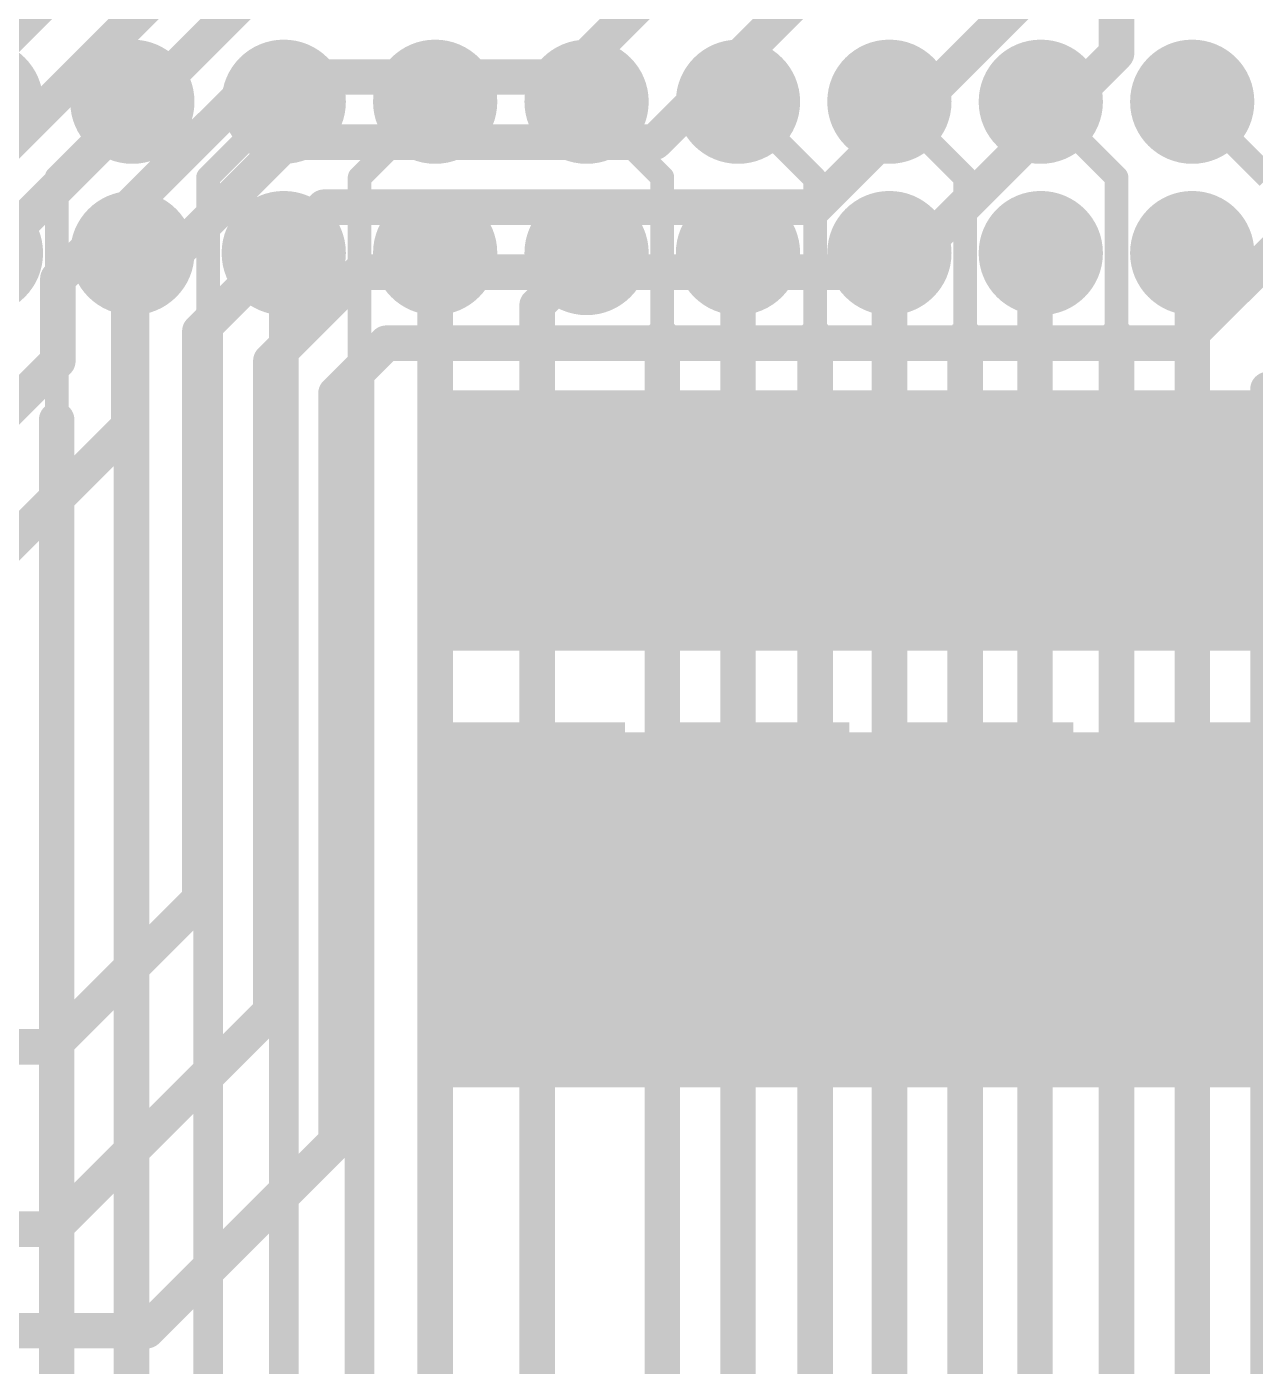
# Model space of a CAD drawing. Header units: millimetres. Extents: x -0.39 to 4.37, y -0.38 to 3.54.
# Drawn here: x 1.7316 to 1.9392, y 1.0578 to 1.2843 of the extents above; entities that cross this region are included whole.
import ezdxf

# ---------------------------------------------------------------- set-up
doc = ezdxf.new("R2010")
doc.units = ezdxf.units.MM
doc.header["$MEASUREMENT"] = 0
for name, color, linetype in [('BottomLayer', 5, 'Continuous'), ('BottomPaste', 16, 'Continuous'), ('BottomSolder', 6, 'Continuous'), ('TopLayer', 1, 'Continuous'), ('TopPaste', 8, 'Continuous'), ('TopSolder', 216, 'Continuous')]:
    doc.layers.add(name, color=color, linetype=linetype)

# ---------------------------------------------------------------- blocks, each defined once
blk = doc.blocks.new('C__0402_B_51')
at = {"layer": 'BottomLayer'}
for points in [[(-0.0095, 0.0125), (-0.0095, -0.0125), (-0.0275, -0.0125), (-0.0275, 0.0125)], [(0.0275, 0.0125), (0.0275, -0.0125), (0.0095, -0.0125), (0.0095, 0.0125)]]:
    blk.add_hatch(color=5, dxfattribs=at).paths.add_polyline_path(points)
at = {"layer": 'BottomPaste'}
for points in [[(-0.0095, 0.0125), (-0.0095, -0.0125), (-0.0275, -0.0125), (-0.0275, 0.0125)], [(0.0275, 0.0125), (0.0275, -0.0125), (0.0095, -0.0125), (0.0095, 0.0125)]]:
    blk.add_hatch(color=16, dxfattribs=at).paths.add_polyline_path(points)
at = {"layer": 'BottomSolder'}
for points in [[(-0.00714, 0.01486), (-0.00714, -0.01486), (-0.02986, -0.01486), (-0.02986, 0.01486)], [(0.02986, 0.01486), (0.02986, -0.01486), (0.00714, -0.01486), (0.00714, 0.01486)]]:
    blk.add_hatch(color=6, dxfattribs=at).paths.add_polyline_path(points)
blk = doc.blocks.new('C__0402_B_52')
at = {"layer": 'BottomLayer'}
for points in [[(-0.0095, 0.0125), (-0.0095, -0.0125), (-0.0275, -0.0125), (-0.0275, 0.0125)], [(0.0275, 0.0125), (0.0275, -0.0125), (0.0095, -0.0125), (0.0095, 0.0125)]]:
    blk.add_hatch(color=5, dxfattribs=at).paths.add_polyline_path(points)
at = {"layer": 'BottomPaste'}
for points in [[(-0.0095, 0.0125), (-0.0095, -0.0125), (-0.0275, -0.0125), (-0.0275, 0.0125)], [(0.0275, 0.0125), (0.0275, -0.0125), (0.0095, -0.0125), (0.0095, 0.0125)]]:
    blk.add_hatch(color=16, dxfattribs=at).paths.add_polyline_path(points)
at = {"layer": 'BottomSolder'}
for points in [[(-0.00714, 0.01486), (-0.00714, -0.01486), (-0.02986, -0.01486), (-0.02986, 0.01486)], [(0.02986, 0.01486), (0.02986, -0.01486), (0.00714, -0.01486), (0.00714, 0.01486)]]:
    blk.add_hatch(color=6, dxfattribs=at).paths.add_polyline_path(points)
blk = doc.blocks.new('RK3399_364')
at = {"layer": 'TopLayer'}
h = blk.add_hatch(color=1, dxfattribs=at)
edge = h.paths.add_edge_path()
edge.add_arc((-0.10236, 0.38386), 0.0065, 0, 360)
h = blk.add_hatch(color=1, dxfattribs=at)
edge = h.paths.add_edge_path()
edge.add_arc((-0.07677, 0.38386), 0.0065, 0, 360)
h = blk.add_hatch(color=1, dxfattribs=at)
edge = h.paths.add_edge_path()
edge.add_arc((-0.05118, 0.38386), 0.0065, 0, 360)
h = blk.add_hatch(color=1, dxfattribs=at)
edge = h.paths.add_edge_path()
edge.add_arc((-0.02559, 0.38386), 0.0065, 0, 360)
h = blk.add_hatch(color=1, dxfattribs=at)
edge = h.paths.add_edge_path()
edge.add_arc((0, 0.38386), 0.0065, 0, 360)
h = blk.add_hatch(color=1, dxfattribs=at)
edge = h.paths.add_edge_path()
edge.add_arc((0.02559, 0.38386), 0.0065, 0, 360)
h = blk.add_hatch(color=1, dxfattribs=at)
edge = h.paths.add_edge_path()
edge.add_arc((0.05118, 0.38386), 0.0065, 0, 360)
h = blk.add_hatch(color=1, dxfattribs=at)
edge = h.paths.add_edge_path()
edge.add_arc((0.07677, 0.38386), 0.0065, 0, 360)
h = blk.add_hatch(color=1, dxfattribs=at)
edge = h.paths.add_edge_path()
edge.add_arc((-0.10236, 0.35827), 0.0065, 0, 360)
h = blk.add_hatch(color=1, dxfattribs=at)
edge = h.paths.add_edge_path()
edge.add_arc((-0.07677, 0.35827), 0.0065, 0, 360)
h = blk.add_hatch(color=1, dxfattribs=at)
edge = h.paths.add_edge_path()
edge.add_arc((-0.05118, 0.35827), 0.0065, 0, 360)
h = blk.add_hatch(color=1, dxfattribs=at)
edge = h.paths.add_edge_path()
edge.add_arc((-0.02559, 0.35827), 0.0065, 0, 360)
h = blk.add_hatch(color=1, dxfattribs=at)
edge = h.paths.add_edge_path()
edge.add_arc((0, 0.35827), 0.0065, 0, 360)
h = blk.add_hatch(color=1, dxfattribs=at)
edge = h.paths.add_edge_path()
edge.add_arc((0.02559, 0.35827), 0.0065, 0, 360)
h = blk.add_hatch(color=1, dxfattribs=at)
edge = h.paths.add_edge_path()
edge.add_arc((0.05118, 0.35827), 0.0065, 0, 360)
h = blk.add_hatch(color=1, dxfattribs=at)
edge = h.paths.add_edge_path()
edge.add_arc((0.07677, 0.35827), 0.0065, 0, 360)
at = {"layer": 'TopPaste'}
h = blk.add_hatch(color=8, dxfattribs=at)
edge = h.paths.add_edge_path()
edge.add_arc((-0.10236, 0.38386), 0.0065, 0, 360)
h = blk.add_hatch(color=8, dxfattribs=at)
edge = h.paths.add_edge_path()
edge.add_arc((-0.07677, 0.38386), 0.0065, 0, 360)
h = blk.add_hatch(color=8, dxfattribs=at)
edge = h.paths.add_edge_path()
edge.add_arc((-0.05118, 0.38386), 0.0065, 0, 360)
h = blk.add_hatch(color=8, dxfattribs=at)
edge = h.paths.add_edge_path()
edge.add_arc((-0.02559, 0.38386), 0.0065, 0, 360)
h = blk.add_hatch(color=8, dxfattribs=at)
edge = h.paths.add_edge_path()
edge.add_arc((0, 0.38386), 0.0065, 0, 360)
h = blk.add_hatch(color=8, dxfattribs=at)
edge = h.paths.add_edge_path()
edge.add_arc((0.02559, 0.38386), 0.0065, 0, 360)
h = blk.add_hatch(color=8, dxfattribs=at)
edge = h.paths.add_edge_path()
edge.add_arc((0.05118, 0.38386), 0.0065, 0, 360)
h = blk.add_hatch(color=8, dxfattribs=at)
edge = h.paths.add_edge_path()
edge.add_arc((0.07677, 0.38386), 0.0065, 0, 360)
h = blk.add_hatch(color=8, dxfattribs=at)
edge = h.paths.add_edge_path()
edge.add_arc((-0.10236, 0.35827), 0.0065, 0, 360)
h = blk.add_hatch(color=8, dxfattribs=at)
edge = h.paths.add_edge_path()
edge.add_arc((-0.07677, 0.35827), 0.0065, 0, 360)
h = blk.add_hatch(color=8, dxfattribs=at)
edge = h.paths.add_edge_path()
edge.add_arc((-0.05118, 0.35827), 0.0065, 0, 360)
h = blk.add_hatch(color=8, dxfattribs=at)
edge = h.paths.add_edge_path()
edge.add_arc((-0.02559, 0.35827), 0.0065, 0, 360)
h = blk.add_hatch(color=8, dxfattribs=at)
edge = h.paths.add_edge_path()
edge.add_arc((0, 0.35827), 0.0065, 0, 360)
h = blk.add_hatch(color=8, dxfattribs=at)
edge = h.paths.add_edge_path()
edge.add_arc((0.02559, 0.35827), 0.0065, 0, 360)
h = blk.add_hatch(color=8, dxfattribs=at)
edge = h.paths.add_edge_path()
edge.add_arc((0.05118, 0.35827), 0.0065, 0, 360)
h = blk.add_hatch(color=8, dxfattribs=at)
edge = h.paths.add_edge_path()
edge.add_arc((0.07677, 0.35827), 0.0065, 0, 360)
at = {"layer": 'TopSolder'}
h = blk.add_hatch(color=216, dxfattribs=at)
edge = h.paths.add_edge_path()
edge.add_arc((-0.10236, 0.38386), 0.0105, 0, 360)
h = blk.add_hatch(color=216, dxfattribs=at)
edge = h.paths.add_edge_path()
edge.add_arc((-0.07677, 0.38386), 0.0105, 0, 360)
h = blk.add_hatch(color=216, dxfattribs=at)
edge = h.paths.add_edge_path()
edge.add_arc((-0.05118, 0.38386), 0.0105, 0, 360)
h = blk.add_hatch(color=216, dxfattribs=at)
edge = h.paths.add_edge_path()
edge.add_arc((-0.02559, 0.38386), 0.0105, 0, 360)
h = blk.add_hatch(color=216, dxfattribs=at)
edge = h.paths.add_edge_path()
edge.add_arc((0, 0.38386), 0.0105, 0, 360)
h = blk.add_hatch(color=216, dxfattribs=at)
edge = h.paths.add_edge_path()
edge.add_arc((0.02559, 0.38386), 0.0105, 0, 360)
h = blk.add_hatch(color=216, dxfattribs=at)
edge = h.paths.add_edge_path()
edge.add_arc((0.05118, 0.38386), 0.0105, 0, 360)
h = blk.add_hatch(color=216, dxfattribs=at)
edge = h.paths.add_edge_path()
edge.add_arc((0.07677, 0.38386), 0.0105, 0, 360)
h = blk.add_hatch(color=216, dxfattribs=at)
edge = h.paths.add_edge_path()
edge.add_arc((0.10236, 0.38386), 0.0105, 0, 360)
h = blk.add_hatch(color=216, dxfattribs=at)
edge = h.paths.add_edge_path()
edge.add_arc((-0.10236, 0.35827), 0.0105, 0, 360)
h = blk.add_hatch(color=216, dxfattribs=at)
edge = h.paths.add_edge_path()
edge.add_arc((-0.07677, 0.35827), 0.0105, 0, 360)
h = blk.add_hatch(color=216, dxfattribs=at)
edge = h.paths.add_edge_path()
edge.add_arc((-0.05118, 0.35827), 0.0105, 0, 360)
h = blk.add_hatch(color=216, dxfattribs=at)
edge = h.paths.add_edge_path()
edge.add_arc((-0.02559, 0.35827), 0.0105, 0, 360)
h = blk.add_hatch(color=216, dxfattribs=at)
edge = h.paths.add_edge_path()
edge.add_arc((0, 0.35827), 0.0105, 0, 360)
h = blk.add_hatch(color=216, dxfattribs=at)
edge = h.paths.add_edge_path()
edge.add_arc((0.02559, 0.35827), 0.0105, 0, 360)
h = blk.add_hatch(color=216, dxfattribs=at)
edge = h.paths.add_edge_path()
edge.add_arc((0.05118, 0.35827), 0.0105, 0, 360)
h = blk.add_hatch(color=216, dxfattribs=at)
edge = h.paths.add_edge_path()
edge.add_arc((0.07677, 0.35827), 0.0105, 0, 360)
h = blk.add_hatch(color=216, dxfattribs=at)
edge = h.paths.add_edge_path()
edge.add_arc((0.10236, 0.35827), 0.0105, 0, 360)
blk = doc.blocks.new('C__0402_B_456')
at = {"layer": 'BottomLayer'}
for points in [[(-0.0095, 0.0125), (-0.0095, -0.0125), (-0.0275, -0.0125), (-0.0275, 0.0125)], [(0.0275, 0.0125), (0.0275, -0.0125), (0.0095, -0.0125), (0.0095, 0.0125)]]:
    blk.add_hatch(color=5, dxfattribs=at).paths.add_polyline_path(points)
at = {"layer": 'BottomPaste'}
for points in [[(-0.0095, 0.0125), (-0.0095, -0.0125), (-0.0275, -0.0125), (-0.0275, 0.0125)], [(0.0275, 0.0125), (0.0275, -0.0125), (0.0095, -0.0125), (0.0095, 0.0125)]]:
    blk.add_hatch(color=16, dxfattribs=at).paths.add_polyline_path(points)
at = {"layer": 'BottomSolder'}
for points in [[(-0.00714, 0.01486), (-0.00714, -0.01486), (-0.02986, -0.01486), (-0.02986, 0.01486)], [(0.02986, 0.01486), (0.02986, -0.01486), (0.00714, -0.01486), (0.00714, 0.01486)]]:
    blk.add_hatch(color=6, dxfattribs=at).paths.add_polyline_path(points)
blk = doc.blocks.new('C__0402_B_463')
at = {"layer": 'BottomLayer'}
for points in [[(-0.0095, 0.0125), (-0.0095, -0.0125), (-0.0275, -0.0125), (-0.0275, 0.0125)], [(0.0275, 0.0125), (0.0275, -0.0125), (0.0095, -0.0125), (0.0095, 0.0125)]]:
    blk.add_hatch(color=5, dxfattribs=at).paths.add_polyline_path(points)
at = {"layer": 'BottomPaste'}
for points in [[(-0.0095, 0.0125), (-0.0095, -0.0125), (-0.0275, -0.0125), (-0.0275, 0.0125)], [(0.0275, 0.0125), (0.0275, -0.0125), (0.0095, -0.0125), (0.0095, 0.0125)]]:
    blk.add_hatch(color=16, dxfattribs=at).paths.add_polyline_path(points)
at = {"layer": 'BottomSolder'}
for points in [[(-0.00714, 0.01486), (-0.00714, -0.01486), (-0.02986, -0.01486), (-0.02986, 0.01486)], [(0.02986, 0.01486), (0.02986, -0.01486), (0.00714, -0.01486), (0.00714, 0.01486)]]:
    blk.add_hatch(color=6, dxfattribs=at).paths.add_polyline_path(points)

msp = doc.modelspace()

# ---------------------------------------------------------------- hatches: boundary and pattern name
at = {"layer": 'BottomLayer'}
for points in [[(1.79782, 1.17882), (2.08082, 1.17882), (2.08082, 1.22282), (1.79782, 1.22282)], [(1.79782, 1.105), (2.17182, 1.105), (2.17182, 1.165), (1.79782, 1.165)]]:
    msp.add_hatch(color=5, dxfattribs=at).paths.add_polyline_path(points)

# ---------------------------------------------------------------- linework, layer by layer
at = {"layer": 'BottomLayer', "const_width": 0.006}
for points in [[(1.91575, 1.27982), (1.91575, 1.36122)], [(1.82282, 1.27582), (1.86082, 1.31382)], [(1.83771, 1.26482), (1.88671, 1.31382)], [(1.578, 1.132), (1.7589, 1.3129)], [(1.59082, 1.12682), (1.76382, 1.29982)], [(1.86482, 1.25382), (1.90382, 1.29282)], [(1.71782, 1.23827), (1.76838, 1.28882)], [(1.87875, 1.24282), (1.91575, 1.27982)], [(1.73682, 1.24171), (1.77094, 1.27582)], [(1.77094, 1.27582), (1.82282, 1.27582)], [(1.92682, 1.23082), (1.96492, 1.26892)], [(1.74882, 1.23815), (1.77549, 1.26482)], [(1.77549, 1.26482), (1.83771, 1.26482)], [(1.76082, 1.23282), (1.78182, 1.25382)], [(1.78182, 1.25382), (1.86482, 1.25382)], [(1.77282, 1.22782), (1.78782, 1.24282)], [(1.78782, 1.24282), (1.87875, 1.24282)], [(1.73682, 1.22782), (1.73682, 1.24171)], [(1.74882, 1.21682), (1.74882, 1.23815)], [(1.76082, 1.13682), (1.76082, 1.23282)], [(1.78382, 1.22231), (1.79234, 1.23082)], [(1.79234, 1.23082), (1.92682, 1.23082)], [(1.62582, 1.11682), (1.73682, 1.22782)], [(1.77282, 1.11782), (1.77282, 1.22782)], [(1.78382, 1.09582), (1.78382, 1.22231)], [(1.65882, 1.12682), (1.74882, 1.21682)], [(1.73582, 1.11182), (1.76082, 1.13682)], [(1.736, 1.081), (1.77282, 1.11782)], [(1.64482, 1.11182), (1.73582, 1.11182)], [(1.75182, 1.06382), (1.78382, 1.09582)], [(1.635, 1.081), (1.736, 1.081)], [(1.64285, 1.06382), (1.75182, 1.06382)]]:
    msp.add_lwpolyline(points, dxfattribs=at)
at = {"layer": 'BottomLayer', "const_width": 0.003}
for points in [[(1.91425, 1.27982, 1), (1.91725, 1.27982, 1)], [(1.91425, 1.27982, 1), (1.91725, 1.27982, 1)], [(1.76944, 1.27582, 1), (1.77244, 1.27582, 1)], [(1.76944, 1.27582, 1), (1.77244, 1.27582, 1)], [(1.82132, 1.27582, 1), (1.82432, 1.27582, 1)], [(1.82132, 1.27582, 1), (1.82432, 1.27582, 1)], [(1.77399, 1.26482, 1), (1.77699, 1.26482, 1)], [(1.77399, 1.26482, 1), (1.77699, 1.26482, 1)], [(1.83621, 1.26482, 1), (1.83921, 1.26482, 1)], [(1.83621, 1.26482, 1), (1.83921, 1.26482, 1)], [(1.78032, 1.25382, 1), (1.78332, 1.25382, 1)], [(1.78032, 1.25382, 1), (1.78332, 1.25382, 1)], [(1.86332, 1.25382, 1), (1.86632, 1.25382, 1)], [(1.86332, 1.25382, 1), (1.86632, 1.25382, 1)], [(1.78632, 1.24282, 1), (1.78932, 1.24282, 1)], [(1.78632, 1.24282, 1), (1.78932, 1.24282, 1)], [(1.87725, 1.24282, 1), (1.88025, 1.24282, 1)], [(1.87725, 1.24282, 1), (1.88025, 1.24282, 1)], [(1.73532, 1.24171, 1), (1.73832, 1.24171, 1)], [(1.73532, 1.24171, 1), (1.73832, 1.24171, 1)], [(1.74732, 1.23815, 1), (1.75032, 1.23815, 1)], [(1.74732, 1.23815, 1), (1.75032, 1.23815, 1)], [(1.75932, 1.23282, 1), (1.76232, 1.23282, 1)], [(1.75932, 1.23282, 1), (1.76232, 1.23282, 1)], [(1.79084, 1.23082, 1), (1.79384, 1.23082, 1)], [(1.79084, 1.23082, 1), (1.79384, 1.23082, 1)], [(1.92532, 1.23082, 1), (1.92832, 1.23082, 1)], [(1.92532, 1.23082, 1), (1.92832, 1.23082, 1)], [(1.73532, 1.22782, 1), (1.73832, 1.22782, 1)], [(1.73532, 1.22782, 1), (1.73832, 1.22782, 1)], [(1.77132, 1.22782, 1), (1.77432, 1.22782, 1)], [(1.77132, 1.22782, 1), (1.77432, 1.22782, 1)], [(1.78232, 1.22231, 1), (1.78532, 1.22231, 1)], [(1.78232, 1.22231, 1), (1.78532, 1.22231, 1)], [(1.74732, 1.21682, 1), (1.75032, 1.21682, 1)], [(1.74732, 1.21682, 1), (1.75032, 1.21682, 1)], [(1.75932, 1.13682, 1), (1.76232, 1.13682, 1)], [(1.75932, 1.13682, 1), (1.76232, 1.13682, 1)], [(1.77132, 1.11782, 1), (1.77432, 1.11782, 1)], [(1.77132, 1.11782, 1), (1.77432, 1.11782, 1)], [(1.73432, 1.11182, 1), (1.73732, 1.11182, 1)], [(1.73432, 1.11182, 1), (1.73732, 1.11182, 1)], [(1.78232, 1.09582, 1), (1.78532, 1.09582, 1)], [(1.78232, 1.09582, 1), (1.78532, 1.09582, 1)], [(1.7345, 1.081, 1), (1.7375, 1.081, 1)], [(1.7345, 1.081, 1), (1.7375, 1.081, 1)], [(1.75032, 1.06382, 1), (1.75332, 1.06382, 1)], [(1.75032, 1.06382, 1), (1.75332, 1.06382, 1)]]:
    msp.add_lwpolyline(points, format="xyb", close=True, dxfattribs=at)
at = {"layer": 'TopLayer'}
for points, const_width in [([(1.73662, 1.25885), (1.74941, 1.27165)], 0.004), ([(1.76221, 1.25885), (1.775, 1.27165)], 0.004), ([(1.78782, 1.25882), (1.80059, 1.27159)], 0.004), ([(1.80059, 1.27159), (1.80059, 1.27165)], 0.006), ([(1.82618, 1.27165), (1.83898, 1.25885)], 0.004), ([(1.85177, 1.27165), (1.86482, 1.2586)], 0.004), ([(1.87737, 1.27165), (1.89016, 1.25885)], 0.004), ([(1.90296, 1.27165), (1.91575, 1.25885)], 0.004), ([(1.92855, 1.27165), (1.94134, 1.25885)], 0.004), ([(1.73662, 1.21785), (1.73662, 1.25885)], 0.004), ([(1.76221, 1.235), (1.76221, 1.25885)], 0.004), ([(1.78782, 1.22631), (1.78782, 1.25882)], 0.004), ([(1.83898, 1.23182), (1.83898, 1.25885)], 0.004), ([(1.86482, 1.23182), (1.86482, 1.2586)], 0.004), ([(1.89016, 1.23182), (1.89016, 1.25885)], 0.004), ([(1.91575, 1.23182), (1.91575, 1.25885)], 0.004), ([(1.74927, 0.76526), (1.74927, 1.24579)], 0.006), ([(1.775, 0.81024), (1.775, 1.24606)], 0.005), ([(1.80059, 0.887), (1.80059, 1.24606)], 0.006), ([(1.81782, 1.23722), (1.82618, 1.24558)], 0.006), ([(1.82618, 1.24558), (1.82618, 1.24606)], 0.006), ([(1.85177, 0.98177), (1.85177, 1.24606)], 0.006), ([(1.87737, 0.96737), (1.87737, 1.24606)], 0.006), ([(1.90196, 1.24506), (1.90296, 1.24606)], 0.006), ([(1.90196, 0.93604), (1.90196, 1.24506)], 0.006), ([(1.92855, 0.92355), (1.92855, 1.24606)], 0.006), ([(1.81782, 0.82082), (1.81782, 1.23722)], 0.006), ([(1.76221, 0.81884), (1.76221, 1.235)], 0.005), ([(1.83898, 0.99098), (1.83898, 1.23182)], 0.006), ([(1.86482, 0.97382), (1.86482, 1.23182)], 0.006), ([(1.89016, 0.95516), (1.89016, 1.23182)], 0.006), ([(1.91575, 0.92975), (1.91575, 1.23182)], 0.006), ([(1.78782, 0.85141), (1.78782, 1.22631)], 0.005), ([(1.94134, 0.91634), (1.94134, 1.223)], 0.006), ([(1.73662, 0.76816), (1.73662, 1.21785)], 0.006)]:
    msp.add_lwpolyline(points, dxfattribs=dict(at, const_width=const_width))
for points, const_width in [([(1.74841, 1.27165, 1), (1.75041, 1.27165, 1)], 0.002), ([(1.774, 1.27165, 1), (1.776, 1.27165, 1)], 0.002), ([(1.79909, 1.27165, 1), (1.80209, 1.27165, 1)], 0.003), ([(1.79909, 1.27159, 1), (1.80209, 1.27159, 1)], 0.003), ([(1.79959, 1.27159, 1), (1.80159, 1.27159, 1)], 0.002), ([(1.82518, 1.27165, 1), (1.82718, 1.27165, 1)], 0.002), ([(1.85077, 1.27165, 1), (1.85277, 1.27165, 1)], 0.002), ([(1.87637, 1.27165, 1), (1.87837, 1.27165, 1)], 0.002), ([(1.90196, 1.27165, 1), (1.90396, 1.27165, 1)], 0.002), ([(1.92755, 1.27165, 1), (1.92955, 1.27165, 1)], 0.002), ([(1.73562, 1.25885, 1), (1.73762, 1.25885, 1)], 0.002), ([(1.73562, 1.25885, 1), (1.73762, 1.25885, 1)], 0.002), ([(1.76121, 1.25885, 1), (1.76321, 1.25885, 1)], 0.002), ([(1.76121, 1.25885, 1), (1.76321, 1.25885, 1)], 0.002), ([(1.78682, 1.25882, 1), (1.78882, 1.25882, 1)], 0.002), ([(1.78682, 1.25882, 1), (1.78882, 1.25882, 1)], 0.002), ([(1.83798, 1.25885, 1), (1.83998, 1.25885, 1)], 0.002), ([(1.83798, 1.25885, 1), (1.83998, 1.25885, 1)], 0.002), ([(1.86382, 1.2586, 1), (1.86582, 1.2586, 1)], 0.002), ([(1.86382, 1.2586, 1), (1.86582, 1.2586, 1)], 0.002), ([(1.88916, 1.25885, 1), (1.89116, 1.25885, 1)], 0.002), ([(1.88916, 1.25885, 1), (1.89116, 1.25885, 1)], 0.002), ([(1.91475, 1.25885, 1), (1.91675, 1.25885, 1)], 0.002), ([(1.91475, 1.25885, 1), (1.91675, 1.25885, 1)], 0.002), ([(1.74777, 1.24579, 1), (1.75077, 1.24579, 1)], 0.003), ([(1.77375, 1.24606, 1), (1.77625, 1.24606, 1)], 0.0025), ([(1.79909, 1.24606, 1), (1.80209, 1.24606, 1)], 0.003), ([(1.82468, 1.24606, 1), (1.82768, 1.24606, 1)], 0.003), ([(1.82468, 1.24558, 1), (1.82768, 1.24558, 1)], 0.003), ([(1.82468, 1.24558, 1), (1.82768, 1.24558, 1)], 0.003), ([(1.85027, 1.24606, 1), (1.85327, 1.24606, 1)], 0.003), ([(1.87587, 1.24606, 1), (1.87887, 1.24606, 1)], 0.003), ([(1.90046, 1.24506, 1), (1.90346, 1.24506, 1)], 0.003), ([(1.90046, 1.24506, 1), (1.90346, 1.24506, 1)], 0.003), ([(1.90146, 1.24606, 1), (1.90446, 1.24606, 1)], 0.003), ([(1.92705, 1.24606, 1), (1.93005, 1.24606, 1)], 0.003), ([(1.81632, 1.23722, 1), (1.81932, 1.23722, 1)], 0.003), ([(1.81632, 1.23722, 1), (1.81932, 1.23722, 1)], 0.003), ([(1.76096, 1.235, 1), (1.76346, 1.235, 1)], 0.0025), ([(1.76121, 1.235, 1), (1.76321, 1.235, 1)], 0.002), ([(1.83748, 1.23182, 1), (1.84048, 1.23182, 1)], 0.003), ([(1.86332, 1.23182, 1), (1.86632, 1.23182, 1)], 0.003), ([(1.88866, 1.23182, 1), (1.89166, 1.23182, 1)], 0.003), ([(1.91425, 1.23182, 1), (1.91725, 1.23182, 1)], 0.003), ([(1.83798, 1.23182, 1), (1.83998, 1.23182, 1)], 0.002), ([(1.86382, 1.23182, 1), (1.86582, 1.23182, 1)], 0.002), ([(1.88916, 1.23182, 1), (1.89116, 1.23182, 1)], 0.002), ([(1.91475, 1.23182, 1), (1.91675, 1.23182, 1)], 0.002), ([(1.78657, 1.22631, 1), (1.78907, 1.22631, 1)], 0.0025), ([(1.78682, 1.22631, 1), (1.78882, 1.22631, 1)], 0.002), ([(1.93984, 1.223, 1), (1.94284, 1.223, 1)], 0.003), ([(1.73512, 1.21785, 1), (1.73812, 1.21785, 1)], 0.003), ([(1.73562, 1.21785, 1), (1.73762, 1.21785, 1)], 0.002)]:
    msp.add_lwpolyline(points, format="xyb", close=True, dxfattribs=dict(at, const_width=const_width))

# ---------------------------------------------------------------- block references
for name, p, rotation in [('RK3399_364', (1.82618, 1.62992), 180), ('C__0402_B_456', (1.81782, 1.17382), 270), ('C__0402_B_51', (1.85571, 1.17382), 270), ('C__0402_B_463', (1.8936, 1.17382), 270), ('C__0402_B_52', (1.93149, 1.17382), 270)]:
    msp.add_blockref(name, p, dxfattribs=dict(rotation=rotation))

doc.saveas('drawing.dxf')
